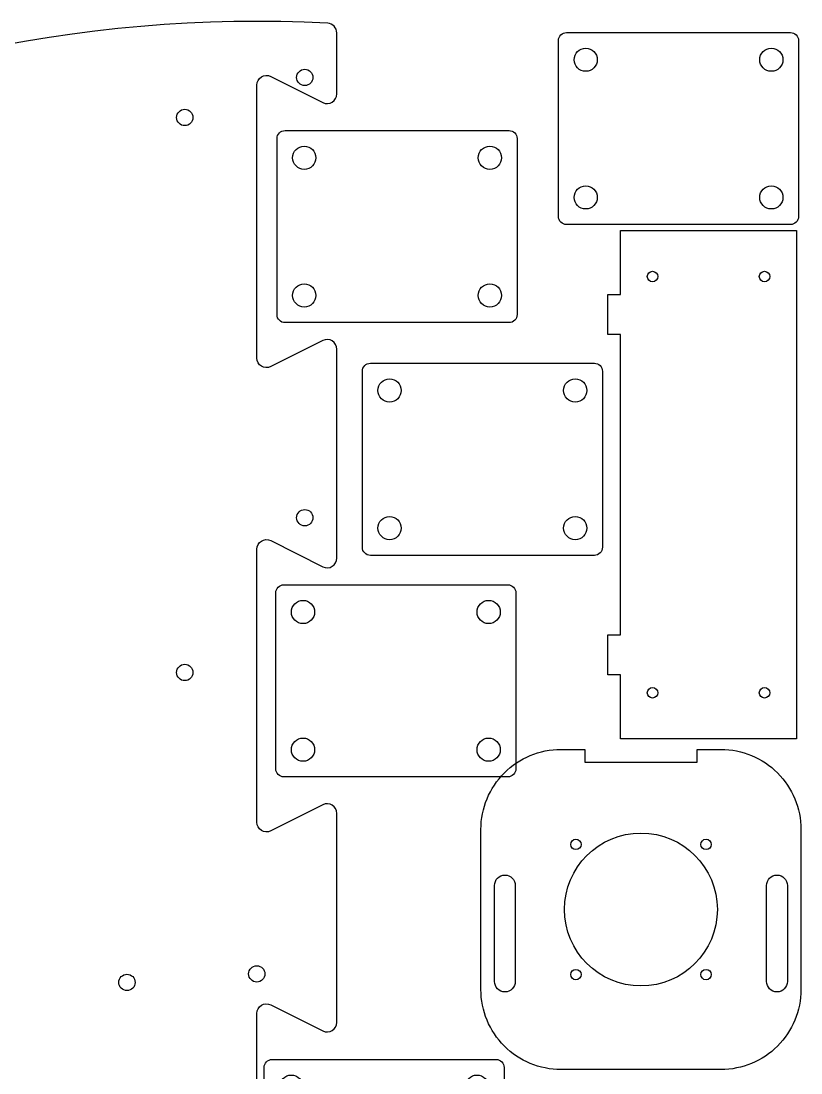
# Model space of a CAD drawing. Extents: x 2969 to 4199, y 5502 to 7549.
# Drawn here: x 3712 to 4199, y 6560 to 7218 of the extents above; entities that cross this region are included whole.
import ezdxf

# ---------------------------------------------------------------- set-up
doc = ezdxf.new("R2010")
doc.units = 0

# ---------------------------------------------------------------- blocks, each defined once
blk = doc.blocks.new('Part', base_point=(-850, -50))
at = {"layer": '1'}
blk.add_lwpolyline([(59.71, 0), (230.29, 0, -0.557537), (235.66, -8.68), (219.34, -41.32, 0.557537), (224.71, -50), (355.29, -50, 0.557537), (360.66, -41.32), (344.34, -8.68, -0.557537), (349.71, 0), (520.29, 0, -0.557537), (525.66, -8.68), (509.34, -41.32, 0.557537), (514.71, -50), (645.29, -50, 0.557537), (650.66, -41.32), (634.34, -8.68, -0.557537), (639.71, 0), (810.29, 0, -0.557537), (815.66, -8.68), (799.34, -41.32, 0.557537), (804.71, -50), (842.85, -50, 0.399019), (848.84, -44.31, 1.053565), (-848.84, -44.31, 0.399019)], format="xyb", dxfattribs=at)
for centre in [(249.65, 81.12), (443.28, 45), (790, 45), (255, 0), (540, -30), (815, -30)]:
    blk.add_circle(centre, 5.1, dxfattribs=at)
blk = doc.blocks.new('Part78769367', base_point=(-75, -60))
at = {"layer": '1'}
blk.add_lwpolyline([(75, 55), (75, -55, -0.414214), (70, -60), (-70, -60, -0.414214), (-75, -55), (-75, 55, -0.414214), (-70, 60), (70, 60, -0.414214)], format="xyb", close=True, dxfattribs=at)
for centre in [(-58, 43), (58, 43), (-58, -43), (58, -43)]:
    blk.add_circle(centre, 7.25, dxfattribs=at)
blk = doc.blocks.new('Part714140370', base_point=(-100, -100))
at = {"layer": '1'}
for points in [[(100, 50), (100, -50, -0.414214), (50, -100), (-50, -100, -0.414214), (-100, -50), (-100, 50, -0.414214), (-50, 100), (-35.1, 100), (-35.1, 92), (35.1, 92), (35.1, 100), (50, 100, -0.414214)], [(-78.5, 15), (-78.5, -45, -1), (-91.5, -45), (-91.5, 15, -1)], [(91.5, 15), (91.5, -45, -1), (78.5, -45), (78.5, 15, -1)]]:
    blk.add_lwpolyline(points, format="xyb", close=True, dxfattribs=at)
for centre, radius in [((0, 0), 47.75), ((-40.66, 40.66), 3.25), ((40.66, 40.66), 3.25), ((-40.66, -40.66), 3.25), ((40.66, -40.66), 3.25)]:
    blk.add_circle(centre, radius, dxfattribs=at)
blk = doc.blocks.new('Part2021466140', base_point=(-62.9, -158.75))
at = {"layer": '1'}
blk.add_lwpolyline([(55, 158.75), (55, -158.75), (-55, -158.75), (-55, -118.75), (-62.9, -118.75), (-62.9, -93.75), (-55, -93.75), (-55, 93.75), (-62.9, 93.75), (-62.9, 118.75), (-55, 118.75), (-55, 158.75)], close=True, dxfattribs=at)
for centre in [(-35, 130), (35, 130), (-35, -130), (35, -130)]:
    blk.add_circle(centre, 3.3, dxfattribs=at)
blk = doc.blocks.new('Part1896389510', base_point=(-75, -60))
at = {"layer": '1'}
blk.add_lwpolyline([(75, 55), (75, -55, -0.414214), (70, -60), (-70, -60, -0.414214), (-75, -55), (-75, 55, -0.414214), (-70, 60), (70, 60, -0.414214)], format="xyb", close=True, dxfattribs=at)
for centre in [(-58, 43), (58, 43), (-58, -43), (58, -43)]:
    blk.add_circle(centre, 7.25, dxfattribs=at)
blk = doc.blocks.new('Part1033430949', base_point=(-75, -60))
at = {"layer": '1'}
blk.add_lwpolyline([(75, 55), (75, -55, -0.414214), (70, -60), (-70, -60, -0.414214), (-75, -55), (-75, 55, -0.414214), (-70, 60), (70, 60, -0.414214)], format="xyb", close=True, dxfattribs=at)
for centre in [(-58, 43), (58, 43), (-58, -43), (58, -43)]:
    blk.add_circle(centre, 7.25, dxfattribs=at)
blk = doc.blocks.new('Part396239642', base_point=(-75, -60))
at = {"layer": '1'}
blk.add_lwpolyline([(75, 55), (75, -55, -0.414214), (70, -60), (-70, -60, -0.414214), (-75, -55), (-75, 55, -0.414214), (-70, 60), (70, 60, -0.414214)], format="xyb", close=True, dxfattribs=at)
for centre in [(-58, 43), (58, 43), (-58, -43), (58, -43)]:
    blk.add_circle(centre, 7.25, dxfattribs=at)
blk = doc.blocks.new('Part2023628349', base_point=(-75, -60))
at = {"layer": '1'}
blk.add_lwpolyline([(75, 55), (75, -55, -0.414214), (70, -60), (-70, -60, -0.414214), (-75, -55), (-75, 55, -0.414214), (-70, 60), (70, 60, -0.414214)], format="xyb", close=True, dxfattribs=at)
for centre in [(-58, 43), (58, 43), (-58, -43), (58, -43)]:
    blk.add_circle(centre, 7.25, dxfattribs=at)

msp = doc.modelspace()

# ---------------------------------------------------------------- block references
at = {"layer": '1', "rotation": 90.0000001836389}
msp.add_blockref('Part', (3909.11, 5517.31), dxfattribs=at)
at = {"layer": '1'}
for name, p in [('Part1896389510', (4047.64, 7090.4)), ('Part1033430949', (3871.74, 7029.15)), ('Part2021466140', (4078.51, 6769.18)), ('Part396239642', (3925.09, 6883.78)), ('Part2023628349', (3870.99, 6745.37)), ('Part714140370', (3999.16, 6562.54)), ('Part78769367', (3863.66, 6448.84))]:
    msp.add_blockref(name, p, dxfattribs=at)

doc.saveas('drawing.dxf')
